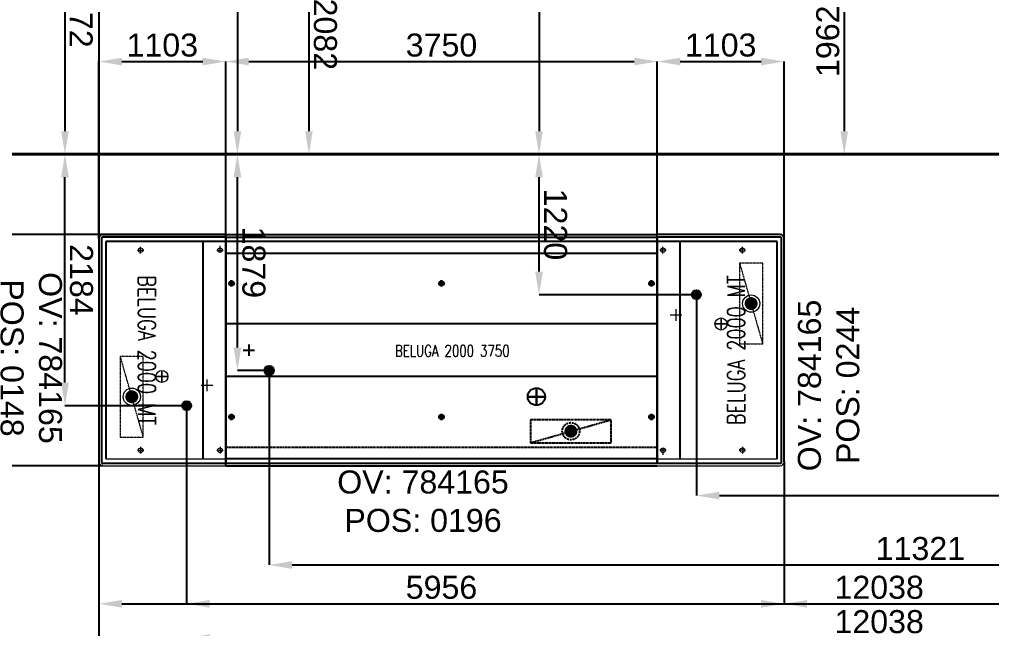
# Model space of a CAD drawing. Header units: millimetres. Extents: x 1478096 to 1808313, y 619971 to 762366.
# Drawn here: x 1543454 to 1551903, y 670705 to 675996 of the extents above; entities that cross this region are included whole.
import ezdxf
from ezdxf.enums import TextEntityAlignment as Align

# ---------------------------------------------------------------- set-up
doc = ezdxf.new("R2010")
doc.units = ezdxf.units.MM
doc.header["$LTSCALE"] = 10
doc.linetypes.add('CENTERX2', pattern=[4, 2.5, -0.5, 0.5, -0.5])
doc.linetypes.add('DASHED', pattern=[0.75, 0.5, -0.25])
doc.layers.add('CAMBIOS', color=7, linetype='Continuous', lineweight=5, true_color=0xdc0909)
for name, color, linetype in [('COSTAN-CAM-EJES', 251, 'CENTERX2'), ('COSTAN-EXH-COTAS', 7, 'Continuous'), ('COSTAN-EXH-Desagues', 1, 'Continuous'), ('COSTAN-EXH-NOMENCLATURAS', 7, 'Continuous'), ('COSTAN-EXHIBIDORAS', 7, 'Continuous'), ('DE-AUXILIAR', 8, 'Continuous'), ('DE-BANCHI', 3, 'Continuous'), ('DE-GOP', 1, 'Continuous'), ('DE-I-ELECT', 6, 'DASHED'), ('DE-I-FRIO-ALIM', 4, 'Continuous'), ('DE-SCARICHI', 3, 'Continuous'), ('DE-TESTI20', 3, 'Continuous'), ('DE-TRAMA', 8, 'Continuous'), ('LAY-OUT-HELADERAS', 251, 'Continuous')]:
    doc.layers.add(name, color=color, linetype=linetype)
doc.layers.add('WHALEMT', color=1, linetype='Continuous', lineweight=9)
doc.styles.add('costan', font='ARIAL.TTF')
doc.styles.add('ROMANS20', font='romans.shx', dxfattribs={"width": 0.9, "height": 2})
doc.styles.add('TESTI15', font='romans.shx', dxfattribs={"width": 0.9, "height": 1.5})
doc.dimstyles.new('COSTAN-DESAGUES', dxfattribs={"dimtxt": 200, "dimasz": 200, "dimexe": 0, "dimexo": 0, "dimgap": 40, "dimtad": 1, "dimdec": 0, "dimzin": 0, "dimdsep": 46, "dimtxsty": 'costan', "dimblk1": 'ARCHTICK', "dimblk2": 'ARCHTICK', "dimcen": 0, "dimclrd": 256, "dimclre": 256, "dimclrt": 256, "dimadec": 0, "dimazin": 0, "dimtfac": 1, "dimtdec": 0, "dimtofl": 0, "dimtmove": 0, "dimatfit": 3, "dimfxl": 0, "dimtolj": 1, "dimtzin": 0, "dimarcsym": 0})
doc.dimstyles.new('COSTAN-MM-100', dxfattribs={"dimtxt": 200, "dimasz": 200, "dimexe": 0, "dimexo": 0, "dimgap": 40, "dimtad": 1, "dimdec": 0, "dimzin": 0, "dimdsep": 46, "dimtxsty": 'costan', "dimblk1": 'ARCHTICK', "dimblk2": 'ARCHTICK', "dimcen": 0, "dimclrd": 256, "dimclre": 256, "dimclrt": 256, "dimadec": 0, "dimazin": 0, "dimtfac": 1, "dimtdec": 0, "dimtofl": 0, "dimtmove": 0, "dimatfit": 3, "dimfxl": 0, "dimtolj": 1, "dimtzin": 0, "dimarcsym": 0})

# ---------------------------------------------------------------- blocks, each defined once
blk = doc.blocks.new('POSICION DE DESAGUE')
for p, q in [((-40, 0), (40, 0)), ((0, 40), (0, -40))]:
    blk.add_line(p, q)
blk = doc.blocks.new('WHALE 2000 MT')
at = {"layer": 'DE-GOP'}
for p, q in [((22.00000104494393, 0), (22.00000104494393, -1068.000002412134)), ((22.00009247755474, 5.684341886080801e-11), (1986.000092477553, 0)), ((1986.000094329938, -1068.000002412134), (1986.000094329938, 0)), ((35.0000016624108, -1081.000001516202), (1973.000093712471, -1081.000001516202))]:
    blk.add_line(p, q, dxfattribs=at)
for centre, major_axis, ratio in [((35.00000166240557, -1068.000002412135), (9.192388039082289, 9.192388039082289), 0.9999999949374188), ((1973.000093712466, -1068.000002412135), (-9.192388039082289, 9.192388039082289), 0.9999999949374189)]:
    blk.add_ellipse(centre, major_axis=major_axis, ratio=ratio, start_param=2.356194487661054, end_param=3.926990819518532, dxfattribs=at)
at = {"layer": 'WHALEMT', "color": 3}
for p, q in [((0, 0), (0, -1068.000002412134)), ((61.00000289734453, 0), (61.00000289734453, -1042.000004203999)), ((1947.000092477538, -1042.000004203999), (1947.000092477538, 0)), ((2008.000095374882, -1068.000002412134), (2008.000095374882, 0)), ((1259.223443455994, -163.2232784852476), (1359.223448205739, -163.2232784852476)), ((1309.223445830867, -213.2232750393541), (1309.223445830867, -113.2232819311412)), ((61.00000289734453, -199.9999855272563), (1947.000092477538, -199.9999855272563)), ((61.00000289734453, -1042.000004203999), (1947.000092477538, -1042.000004203999)), ((35.0000016624108, -1103.000000000009), (1973.000093712471, -1103.000000000009))]:
    blk.add_line(p, q, dxfattribs=at)
at = {"layer": 'WHALEMT', "color": 8, "linetype": 'Continuous', "ltscale": 3}
for p, q in [((152.6249085276561, -50.00000000001137), (96.37490852983888, -50.00000000001137)), ((134.9999999999909, -78.12500000795808), (134.9999999999909, -21.87499999195097)), ((1844.875095375983, -50.00000000001137), (1901.1250953738, -50.00000000001137)), ((1873.000095374891, -78.12500000801492), (1873.000095374891, -21.87499999200782)), ((163.6250010052152, -740.0000000000091), (107.3750010073979, -740.0000000000091)), ((135.5000010063065, -768.1250000080126), (135.5000010063065, -711.8749999920055)), ((1844.875095375983, -740.0000000000091), (1901.1250953738, -740.0000000000091)), ((1873.000095374891, -768.1250000080126), (1873.000095374891, -711.8749999920055))]:
    blk.add_line(p, q, dxfattribs=at)
at = {"layer": 'WHALEMT', "color": 4, "ltscale": 3}
for p, q in [((1231.756347895441, -502.1053303913163), (1231.756347895441, -607.1053303888334)), ((1284.2563478942, -554.6053303900749), (1179.256347896683, -554.6053303900749))]:
    blk.add_line(p, q, dxfattribs=at)
at = {"layer": 'WHALEMT', "color": 6, "linetype": 'DASHED', "ltscale": 0.5}
for p, q in [((1758.529230374791, -716.5048364876725), (1058.529230374802, -716.5048364876725)), ((1058.529230374802, -716.5048364876725), (1058.529230374802, -916.5048364876611)), ((1758.529230374791, -716.5048364876725), (1058.529230374745, -916.5048364876611)), ((1758.529230374791, -916.5048364876611), (1758.529230374791, -716.5048364876725)), ((1058.529230374802, -916.5048364876611), (1758.529230374791, -916.5048364876611))]:
    blk.add_line(p, q, dxfattribs=at)
at = {"layer": 'WHALEMT', "color": 4, "ltscale": 3, "const_width": 13.99999999966894}
for points in [[(1231.756347895435, -502.1053303913161), (1231.730097896269, -607.1053238263214)], [(1284.256347894198, -554.6053303900792), (1179.256347896686, -554.6053303900792)]]:
    blk.add_lwpolyline(points, dxfattribs=at)
at = {"layer": 'WHALEMT', "color": 4, "ltscale": 3, "const_width": 0.05249999999875854}
blk.add_lwpolyline([(1231.756347895435, -554.5790803900547, 1), (1231.756347895435, -554.6315803900964, 1)], format="xyb", close=True, dxfattribs=at)
at = {"layer": 'WHALEMT', "ltscale": 3, "const_width": 0.07499999999822649}
blk.add_lwpolyline([(1231.756347895435, -629.5678303882835, 1), (1231.756347895435, -629.6428303883242, 1)], format="xyb", close=True, dxfattribs=at)
at = {"layer": 'WHALEMT', "color": 6, "ltscale": 3}
for points, const_width in [([(1436.654230392431, -816.5048364786583, 1), (1380.404230392969, -816.5048364786583, 1)], 56.24999999946922), ([(1541.909311491103, -846.5176203031899, 1), (1541.834311491106, -846.5176203031899, 1)], 0.0749999999992923)]:
    blk.add_lwpolyline(points, format="xyb", close=True, dxfattribs=dict(at, const_width=const_width))
at = {"layer": 'WHALEMT', "color": 7, "ltscale": 3}
for centre in [(134.9999999999909, -49.99999999995453), (1873.000095374891, -50.00000000001137), (135.5000010063065, -740.0000000000091), (1873.000095374891, -740.0000000000091)]:
    blk.add_circle(centre, 20, dxfattribs=at)
at = {"layer": 'WHALEMT', "color": 4, "ltscale": 3}
blk.add_circle((1231.756347895441, -554.6053303900749), 52.49999999875854, dxfattribs=at)
at = {"layer": 'WHALEMT', "color": 6, "ltscale": 3}
blk.add_circle((1408.529230392702, -816.5048364786571), 74.89412785355981, dxfattribs=at)
at = {"layer": 'WHALEMT', "color": 3}
for centre, major_axis, start_param, end_param in [((35.00000166240557, -1068.000002412135), (-24.74873724276969, 24.74873724276969), 0.7853981684540963, 2.356194485135696), ((1973.000093712466, -1068.000002412135), (24.74873724276969, 24.74873724276969), 3.92699082204389, 5.49778713872549)]:
    blk.add_ellipse(centre, major_axis=major_axis, ratio=0.9999999898867032, start_param=start_param, end_param=end_param, dxfattribs=at)
at = {"rotation": 180}
blk.add_blockref('POSICION DE DESAGUE', (1486.000094562783, -340.0000002095567), dxfattribs=at)
at = {"layer": 'WHALEMT', "color": 3, "style": 'TESTI15', "width": 0.7500000582076649}
blk.add_text('BELUGA 2000 MT', height=149.9999896623194, dxfattribs=at).set_placement((1004.000047687441, -685.49995381386), align=Align.MIDDLE)
blk = doc.blocks.new('A$CC')
at = {"layer": 'DE-I-FRIO-ALIM', "ltscale": 3}
for p, q in [((1041.88186728023, 820.8183087784055), (1041.88186728023, 670.8183087784055)), ((966.8818672802299, 745.8183087784055), (1116.88186728023, 745.8183087784055))]:
    blk.add_line(p, q, dxfattribs=at)
at = {"layer": 'DE-I-FRIO-ALIM', "ltscale": 3, "const_width": 20}
for points in [[(1041.88186728023, 820.8183087784055), (1041.88186728023, 670.8183087784055)], [(966.8818672802299, 745.8183087784055), (1116.881857905246, 745.7808087795711)]]:
    blk.add_lwpolyline(points, dxfattribs=at)
at = {"layer": 'DE-I-FRIO-ALIM', "ltscale": 3, "const_width": 0.075}
for points in [[(1041.844367280224, 745.8183087784055, 1), (1041.919367280236, 745.8183087784055, 1)], [(1116.844367280224, 745.8183087784055, 1), (1116.919367280236, 745.8183087784055, 1)]]:
    blk.add_lwpolyline(points, format="xyb", close=True, dxfattribs=at)
at = {"layer": 'DE-I-FRIO-ALIM', "ltscale": 3}
blk.add_circle((1041.88186728023, 745.8183087784055), 75, dxfattribs=at)
blk = doc.blocks.new('A$CE')
at = {"layer": 'DE-I-ELECT', "ltscale": 3, "const_width": 56.25}
blk.add_lwpolyline([(1872.503796073084, 950.2321697522202, 1), (1928.753796073084, 950.2321697522202, 1)], format="xyb", close=True, dxfattribs=at)
at = {"layer": 'DE-I-ELECT', "ltscale": 3}
blk.add_circle((1900.628796073084, 950.2321697522202), 74.89412785426651, dxfattribs=at)
at = {"layer": 'DE-TRAMA', "ltscale": 3, "const_width": 0.075}
blk.add_lwpolyline([(1767.248714973422, 980.244953576992, 1), (1767.323714973434, 980.244953576992, 1)], format="xyb", close=True, dxfattribs=at)
blk = doc.blocks.new('bl')
at = {"color": 1}
for p, q in [((-44201.71831130172, -14500.76860208111, -2405.257013591419), (-44201.71831130172, -14580.76860208111, -2405.257013591419)), ((-44161.71831130172, -14540.76860208111, -2405.257013591419), (-44241.71831130172, -14540.76860208111, -2405.257013591419))]:
    blk.add_line(p, q, dxfattribs=at)
at = {"layer": 'DE-AUXILIAR', "linetype": 'DASHED', "ltscale": 0.5}
for p, q in [((-44578.4950065983, -13521.99190678448, -2405.257013591419), (-40828.49500659836, -13521.99190678451, -2405.257013591419)), ((-44578.49500659836, -15205.99190678448, -2405.257013591419), (-40828.49500659842, -15205.99190678451, -2405.257013591419))]:
    blk.add_line(p, q, dxfattribs=at)
at = {"layer": 'DE-BANCHI'}
for p, q in [((-44578.49500659842, -13359.99190678448, -2405.257013591419), (-40828.49500659842, -13359.99190678448, -2405.257013591419)), ((-40828.49500659842, -13420.99190678451, -2405.257013591419), (-44578.49500659842, -13420.99190678451, -2405.257013591419)), ((-40828.49500659842, -14135.99190678448, -2405.257013591419), (-44578.49500659842, -14135.99190678448, -2405.257013591419)), ((-40828.49500659842, -14591.99190678445, -2405.257013591419), (-44578.49500659842, -14591.99190678445, -2405.257013591419)), ((-40828.49500659842, -15306.99190678451, -2405.257013591419), (-44578.49500659842, -15306.99190678451, -2405.257013591419)), ((-44578.49500659842, -15367.99190678451, -2405.257013591419), (-40828.49500659842, -15367.99190678451, -2405.257013591419))]:
    blk.add_line(p, q, dxfattribs=at)
at = {"layer": 'DE-GOP'}
for p, q in [((-44578.49500659836, -13381.99190678451, -2405.257013591419), (-40828.49500659842, -13381.99190678451, -2405.257013591419)), ((-44578.49500659836, -13381.99190678451, -2405.257013591419), (-44578.49500659842, -15345.99190678451, -2405.257013591419)), ((-40828.49500659842, -13381.99190678451, -2405.257013591419), (-40828.49500659842, -15345.99190678451, -2405.257013591419)), ((-44578.49500659842, -15345.99190678451, -2405.257013591419), (-40828.49500659842, -15345.99190678451, -2405.257013591419))]:
    blk.add_line(p, q, dxfattribs=at)
at = {"layer": 'DE-GOP', "color": 8, "linetype": 'Continuous', "ltscale": 3}
for p, q in [((-44528.49500659842, -13812.11690678341, -2405.257013591419), (-44528.49500659842, -13755.86690678559, -2405.257013591419)), ((-42703.49500659842, -13812.11690678341, -2405.257013591419), (-42703.49500659842, -13755.86690678559, -2405.257013591419)), ((-40878.49500659842, -13812.11690678341, -2405.257013591419), (-40878.49500659842, -13755.86690678559, -2405.257013591419)), ((-44556.62000660639, -13783.99190678451, -2405.257013591419), (-44500.37000659038, -13783.99190678451, -2405.257013591419)), ((-42731.62000660639, -13783.99190678451, -2405.257013591419), (-42675.37000659038, -13783.99190678451, -2405.257013591419)), ((-40906.62000660639, -13783.99190678451, -2405.257013591419), (-40850.37000659038, -13783.99190678451, -2405.257013591419)), ((-44556.62000660639, -14943.99190678451, -2405.257013591419), (-44500.37000659038, -14943.99190678451, -2405.257013591419)), ((-44528.49500659842, -14972.11690678341, -2405.257013591419), (-44528.49500659842, -14915.86690678559, -2405.257013591419)), ((-42731.62000660639, -14943.99190678451, -2405.257013591419), (-42675.37000659038, -14943.99190678451, -2405.257013591419)), ((-42703.49500659842, -14972.11690678341, -2405.257013591419), (-42703.49500659842, -14915.86690678559, -2405.257013591419)), ((-40906.62000660639, -14943.99190678451, -2405.257013591419), (-40850.37000659038, -14943.99190678451, -2405.257013591419)), ((-40878.49500659842, -14972.11690678341, -2405.257013591419), (-40878.49500659842, -14915.86690678559, -2405.257013591419))]:
    blk.add_line(p, q, dxfattribs=at)
at = {"layer": 'DE-GOP', "color": 7, "ltscale": 3}
for centre in [(-44528.49500659842, -13783.99190678451, -2405.257013591419), (-42703.49500659842, -13783.99190678451, -2405.257013591419), (-40878.49500659842, -13783.99190678451, -2405.257013591419), (-44528.49500659842, -14943.99190678451, -2405.257013591419), (-42703.49500659842, -14943.99190678451, -2405.257013591419), (-40878.49500659842, -14943.99190678451, -2405.257013591419)]:
    blk.add_circle(centre, 20, dxfattribs=at)
at = {"layer": 'DE-I-ELECT', "linetype": 'DASHED', "ltscale": 0.5}
blk.add_line((-41928.49500659836, -15167.99190678451, -2405.257013591419), (-41228.49500659836, -14967.99190678451, -2405.257013591419), dxfattribs=at)
at = {"layer": 'DE-I-ELECT', "linetype": 'DASHED', "ltscale": 0.5, "elevation": -2405.257013591419}
blk.add_lwpolyline([(-41928.49500659836, -15167.99190678451), (-41228.49500659836, -15167.99190678451), (-41228.49500659836, -14967.99190678451), (-41928.49500659836, -14967.99190678451)], close=True, dxfattribs=at)
at = {"layer": 'DE-SCARICHI'}
for p, q in [((-44378.49500659836, -14313.99190678448, -2405.257013591419), (-44378.49500659836, -14413.99190678448, -2405.257013591419)), ((-44428.49500659836, -14363.99190678445, -2405.257013591419), (-44328.49500659842, -14363.99190678445, -2405.257013591419))]:
    blk.add_line(p, q, dxfattribs=at)
at = {"layer": 'LAY-OUT-HELADERAS'}
blk.add_line((-40828.49499629519, -14135.99206088646, -2405.257013591419), (-44578.49501070158, -14135.99206088646, -2405.257013591419), dxfattribs=at)
blk.add_line((-40828.49499629519, -14135.99206088646, -2405.257013591419), (-44578.49501070158, -14135.99206088646, -2405.257013591419), dxfattribs=at)
at = {"layer": 'DE-I-ELECT', "ltscale": 3}
blk.add_blockref('A$CE', (-43479.1238026715, -16018.22407653672, -2405.257013591419), dxfattribs=at)
at = {"layer": 'DE-I-FRIO-ALIM', "ltscale": 3}
blk.add_blockref('A$CC', (-42920.40934514278, -15513.79145744449, -2405.257013591419), dxfattribs=at)
at = {"layer": 'DE-TESTI20', "ltscale": 3, "style": 'ROMANS20', "width": 0.75}
blk.add_text('BELUGA 2000 3750', height=100, dxfattribs=at).set_placement((-42609.67102916579, -14370.01003688871, -2405.257013591419), align=Align.MIDDLE)
blk = doc.blocks.new('*D594')
at = {"layer": 'COSTAN-EXH-COTAS', "lineweight": -2, "transparency": 16777216}
for p, q in [((1544144.276665095, 674091.9920367548), (1544144.276665095, 675630)), ((1544344.276665095, 675630), (1545047.276660686, 675630)), ((1545247.276660686, 674126.9918795837), (1545247.276660686, 675630))]:
    blk.add_line(p, q, dxfattribs=at)
at = {"layer": 'COSTAN-EXH-COTAS', "transparency": 16777216}
for points in [[(1544344.276665095, 675663.3333333334), (1544344.276665095, 675596.6666666666), (1544144.276665095, 675630)], [(1545047.276660686, 675663.3333333334), (1545047.276660686, 675596.6666666666), (1545247.276660686, 675630)]]:
    blk.add_solid(points, dxfattribs=at)
at = {"layer": 'Defpoints', "color": 0, "transparency": 16777216}
for p in [(1545247.276660686, 675630), (1544144.276665095, 674091.9920367548), (1545247.276660686, 674126.9918795837)]:
    blk.add_point(p, dxfattribs=at)
at = {"layer": 'COSTAN-EXH-COTAS', "transparency": 16777216, "insert": (1544695.77666289, 675772.1828103684), "char_height": 200, "attachment_point": 5, "style": 'costan'}
blk.add_mtext('\\A1;1103', dxfattribs=at)
blk = doc.blocks.new('_ARCHTICK')
at = {"color": 0, "linetype": 'ByBlock', "const_width": 0.15}
blk.add_lwpolyline([(-0.5, -0.5), (0.5, 0.5)], dxfattribs=at)
blk = doc.blocks.new('*D595')
at = {"layer": 'COSTAN-EXH-COTAS', "lineweight": -2, "transparency": 16777216}
for p, q in [((1545447.276660686, 675630), (1548797.276684697, 675630)), ((1548997.276684697, 674104.9924777733), (1548997.276684697, 675630))]:
    blk.add_line(p, q, dxfattribs=at)
at = {"layer": 'COSTAN-EXH-COTAS', "transparency": 16777216}
for points in [[(1545447.276660686, 675663.3333333334), (1545447.276660686, 675596.6666666666), (1545247.276660686, 675630)], [(1548797.276684697, 675663.3333333334), (1548797.276684697, 675596.6666666666), (1548997.276684697, 675630)]]:
    blk.add_solid(points, dxfattribs=at)
at = {"layer": 'Defpoints', "color": 0, "transparency": 16777216}
for p in [(1545247.276660686, 675630), (1548997.276684697, 675630), (1548997.276684697, 674104.9924777733)]:
    blk.add_point(p, dxfattribs=at)
at = {"layer": 'COSTAN-EXH-COTAS', "transparency": 16777216, "insert": (1547122.276672691, 675772.1828103684), "char_height": 200, "attachment_point": 5, "style": 'costan'}
blk.add_mtext('\\A1;3750', dxfattribs=at)
blk = doc.blocks.new('*D596')
at = {"layer": 'COSTAN-EXH-COTAS', "lineweight": -2, "transparency": 16777216}
for p, q in [((1549197.276684697, 675630), (1549900.276676623, 675630)), ((1550100.276676623, 674091.9919847308), (1550100.276676623, 675630))]:
    blk.add_line(p, q, dxfattribs=at)
at = {"layer": 'COSTAN-EXH-COTAS', "transparency": 16777216}
for points in [[(1549197.276684697, 675663.3333333334), (1549197.276684697, 675596.6666666666), (1548997.276684697, 675630)], [(1549900.276676623, 675663.3333333334), (1549900.276676623, 675596.6666666666), (1550100.276676623, 675630)]]:
    blk.add_solid(points, dxfattribs=at)
at = {"layer": 'Defpoints', "color": 0, "transparency": 16777216}
for p in [(1548997.276684697, 675630), (1550100.276676623, 675630), (1550100.276676623, 674091.9919847308)]:
    blk.add_point(p, dxfattribs=at)
at = {"layer": 'COSTAN-EXH-COTAS', "transparency": 16777216, "insert": (1549548.77668066, 675772.1828103684), "char_height": 200, "attachment_point": 5, "style": 'costan'}
blk.add_mtext('\\A1;1103', dxfattribs=at)
blk = doc.blocks.new('*D597')
at = {"layer": 'COSTAN-EXH-COTAS', "lineweight": -2, "transparency": 16777216}
for p, q in [((1544144.276665095, 672153.9919447048), (1544144.276665095, 670920)), ((1550100.276676489, 672153.9918926808), (1550100.276676489, 670920)), ((1544344.276665095, 670920), (1549900.276676489, 670920))]:
    blk.add_line(p, q, dxfattribs=at)
at = {"layer": 'COSTAN-EXH-COTAS', "transparency": 16777216}
for points in [[(1544344.276665095, 670953.3333333334), (1544344.276665095, 670886.6666666666), (1544144.276665095, 670920)], [(1549900.276676489, 670953.3333333334), (1549900.276676489, 670886.6666666666), (1550100.276676489, 670920)]]:
    blk.add_solid(points, dxfattribs=at)
at = {"layer": 'Defpoints', "color": 0, "transparency": 16777216}
for p in [(1544144.276665095, 672153.9919447048), (1550100.276676489, 672153.9918926808), (1550100.276676489, 670920)]:
    blk.add_point(p, dxfattribs=at)
at = {"layer": 'COSTAN-EXH-COTAS', "transparency": 16777216, "insert": (1547122.276670792, 671062.1145975443), "char_height": 200, "attachment_point": 5, "style": 'costan'}
blk.add_mtext('\\A1;5956', dxfattribs=at)
blk = doc.blocks.new('*D598')
at = {"layer": 'COSTAN-EXH-COTAS', "lineweight": -2, "transparency": 16777216}
for p, q in [((1544179.276654171, 674126.9918776047), (1543210, 674126.9918776047)), ((1543210, 673926.9918776047), (1543210, 672318.9919450214)), ((1544179.276664778, 672118.9919450214), (1543210, 672118.9919450214))]:
    blk.add_line(p, q, dxfattribs=at)
at = {"layer": 'COSTAN-EXH-COTAS', "transparency": 16777216}
for points in [[(1543176.666666667, 673926.9918776047), (1543243.333333333, 673926.9918776047), (1543210, 674126.9918776047)], [(1543176.666666667, 672318.9919450214), (1543243.333333333, 672318.9919450214), (1543210, 672118.9919450214)]]:
    blk.add_solid(points, dxfattribs=at)
at = {"layer": 'Defpoints', "color": 0, "transparency": 16777216}
for p in [(1544179.276654171, 674126.9918776047), (1543210, 672118.9919450214), (1544179.276664778, 672118.9919450214)]:
    blk.add_point(p, dxfattribs=at)
at = {"layer": 'COSTAN-EXH-COTAS', "transparency": 16777216, "insert": (1543067.885402455, 673122.9919113134), "char_height": 200, "attachment_point": 5, "rotation": 90, "style": 'costan'}
blk.add_mtext('\\A1;2008', dxfattribs=at)
blk = doc.blocks.new('*D582')
at = {"layer": 'COSTAN-EXH-Desagues', "lineweight": -2, "transparency": 16777216}
for p, q in [((1544907.276669076, 668243.7212561539), (1544907.276669076, 670621.5784909835)), ((1545107.276669076, 670621.5784909835), (1556745.04893754, 670621.5784909835))]:
    blk.add_line(p, q, dxfattribs=at)
at = {"layer": 'COSTAN-EXH-Desagues', "transparency": 16777216}
for points in [[(1545107.276669076, 670654.9118243168), (1545107.276669076, 670588.2451576501), (1544907.276669076, 670621.5784909835)], [(1556745.04893754, 670654.9118243168), (1556745.04893754, 670588.2451576501), (1556945.04893754, 670621.5784909835)]]:
    blk.add_solid(points, dxfattribs=at)
at = {"layer": 'Defpoints', "color": 0, "transparency": 16777216}
for p in [(1556945.04893754, 670621.5784909835), (1556945.04893754, 670621.5784909835), (1544907.276669076, 668243.7212561539)]:
    blk.add_point(p, dxfattribs=at)
at = {"layer": 'COSTAN-EXH-Desagues', "transparency": 16777216, "insert": (1550926.162803308, 670763.7613013518), "char_height": 200, "attachment_point": 5, "style": 'costan'}
blk.add_mtext('\\A1;12038', dxfattribs=at)
blk = doc.blocks.new('COSTAN-REFERENCIA DE DESAGÜES')
at = {"layer": 'COSTAN-EXH-Desagues'}
blk.add_hatch(color=256, dxfattribs=at).paths.add_polyline_path([(40, 0, 1), (-40, 0, 1)])
blk.add_circle((0, 0), 40, dxfattribs=at)
blk = doc.blocks.new('*D587')
at = {"layer": 'COSTAN-EXH-Desagues', "lineweight": -2, "transparency": 16777216}
for p, q in [((1544907.27666698, 672640.9919438545), (1544907.27666698, 670920)), ((1545107.27666698, 670920), (1556745.276676489, 670920))]:
    blk.add_line(p, q, dxfattribs=at)
at = {"layer": 'COSTAN-EXH-Desagues', "transparency": 16777216}
for points in [[(1545107.27666698, 670953.3333333334), (1545107.27666698, 670886.6666666666), (1544907.27666698, 670920)], [(1556745.276676489, 670953.3333333334), (1556745.276676489, 670886.6666666666), (1556945.276676489, 670920)]]:
    blk.add_solid(points, dxfattribs=at)
at = {"layer": 'Defpoints', "color": 0, "transparency": 16777216}
for p in [(1544907.27666698, 672640.9919438545), (1556945.276676489, 670920), (1556945.276676489, 670920)]:
    blk.add_point(p, dxfattribs=at)
at = {"layer": 'COSTAN-EXH-Desagues', "transparency": 16777216, "insert": (1550926.276671735, 671062.1828103684), "char_height": 200, "attachment_point": 5, "style": 'costan'}
blk.add_mtext('\\A1;12038', dxfattribs=at)
blk = doc.blocks.new('*D588')
at = {"layer": 'COSTAN-EXH-Desagues', "lineweight": -2, "transparency": 16777216}
for p, q in [((1543850.007288807, 672840.9880603616), (1543850.00073463, 674625.3426253753)), ((1544907.276666981, 672640.9919438547), (1543850.008023435, 672640.9880603629))]:
    blk.add_line(p, q, dxfattribs=at)
at = {"layer": 'COSTAN-EXH-Desagues', "transparency": 16777216}
for points in [[(1543883.334067963, 674625.3427478132), (1543816.667401297, 674625.3425029374), (1543850.000000003, 674825.342625374)], [(1543883.34062214, 672840.9881827995), (1543816.673955474, 672840.9879379238), (1543850.008023435, 672640.9880603629)]]:
    blk.add_solid(points, dxfattribs=at)
at = {"layer": 'Defpoints', "color": 0, "transparency": 16777216}
for p in [(1543850, 674825.342625374), (1543850.000000003, 674825.342625374), (1544907.276666981, 672640.9919438547)]:
    blk.add_point(p, dxfattribs=at)
at = {"layer": 'COSTAN-EXH-Desagues', "transparency": 16777216, "insert": (1543992.118609262, 673733.1658648747), "char_height": 200, "attachment_point": 5, "rotation": 270.0002104552038, "style": 'costan'}
blk.add_mtext('\\A1;2184', dxfattribs=at)
blk = doc.blocks.new('*D589')
at = {"layer": 'COSTAN-EXH-Desagues', "lineweight": -2, "transparency": 16777216}
for p, q in [((1545624.053365587, 672946.2157824767), (1545624.053365587, 671257.034217798)), ((1545824.053365587, 671257.034217798), (1556745.04893754, 671257.034217798))]:
    blk.add_line(p, q, dxfattribs=at)
at = {"layer": 'COSTAN-EXH-Desagues', "transparency": 16777216}
for points in [[(1545824.053365587, 671290.3675511314), (1545824.053365587, 671223.7008844647), (1545624.053365587, 671257.034217798)], [(1556745.04893754, 671290.3675511314), (1556745.04893754, 671223.7008844647), (1556945.04893754, 671257.034217798)]]:
    blk.add_solid(points, dxfattribs=at)
at = {"layer": 'Defpoints', "color": 0, "transparency": 16777216}
for p in [(1545624.053365587, 672946.2157824767), (1556945.04893754, 671257.034217798), (1556945.04893754, 671257.034217798)]:
    blk.add_point(p, dxfattribs=at)
at = {"layer": 'COSTAN-EXH-Desagues', "transparency": 16777216, "insert": (1551284.551151563, 671399.2170281664), "char_height": 200, "attachment_point": 5, "style": 'costan'}
blk.add_mtext('\\A1;11321', dxfattribs=at)
blk = doc.blocks.new('*D590')
at = {"layer": 'COSTAN-EXH-Desagues', "lineweight": -2, "transparency": 16777216}
for p, q in [((1545348.50190915, 673146.2147703401), (1545348.496476112, 674625.3426253753)), ((1545624.053365587, 672946.2157824768), (1545348.502643777, 672946.2147703415))]:
    blk.add_line(p, q, dxfattribs=at)
at = {"layer": 'COSTAN-EXH-Desagues', "transparency": 16777216}
for points in [[(1545381.829809445, 674625.3427478131), (1545315.163142779, 674625.3425029374), (1545348.495741485, 674825.342625374)], [(1545381.835242483, 673146.214892778), (1545315.168575817, 673146.2146479023), (1545348.502643777, 672946.2147703415)]]:
    blk.add_solid(points, dxfattribs=at)
at = {"layer": 'Defpoints', "color": 0, "transparency": 16777216}
for p in [(1545348.4957415, 674825.342625374), (1545348.495741485, 674825.342625374), (1545624.053365587, 672946.2157824768)]:
    blk.add_point(p, dxfattribs=at)
at = {"layer": 'COSTAN-EXH-Desagues', "transparency": 16777216, "insert": (1545490.613790174, 673885.7792198642), "char_height": 200, "attachment_point": 5, "rotation": 270.0002104552038, "style": 'costan'}
blk.add_mtext('\\A1;1879', dxfattribs=at)
blk = doc.blocks.new('*D591')
at = {"layer": 'COSTAN-EXH-Desagues', "lineweight": -2, "transparency": 16777216}
for p, q in [((1549337.276674603, 673604.9919855811), (1549337.276674603, 671860)), ((1549537.276674603, 671860), (1556745.04893754, 671860))]:
    blk.add_line(p, q, dxfattribs=at)
at = {"layer": 'COSTAN-EXH-Desagues', "transparency": 16777216}
for points in [[(1549537.276674603, 671893.3333333334), (1549537.276674603, 671826.6666666666), (1549337.276674603, 671860)], [(1556745.04893754, 671893.3333333334), (1556745.04893754, 671826.6666666666), (1556945.04893754, 671860)]]:
    blk.add_solid(points, dxfattribs=at)
at = {"layer": 'Defpoints', "color": 0, "transparency": 16777216}
for p in [(1549337.276674603, 673604.9919855811), (1556945.04893754, 671860), (1556945.04893754, 671860)]:
    blk.add_point(p, dxfattribs=at)
at = {"layer": 'COSTAN-EXH-Desagues', "transparency": 16777216, "insert": (1553141.162806071, 672002.1145975443), "char_height": 200, "attachment_point": 5, "style": 'costan'}
blk.add_mtext('\\A1;7608', dxfattribs=at)
blk = doc.blocks.new('*D592')
at = {"layer": 'COSTAN-EXH-Desagues', "lineweight": -2, "transparency": 16777216}
for p, q in [((1547970.016188947, 673804.9869634486), (1547970.01317568, 674625.3395631327)), ((1549337.276674604, 673604.9919855812), (1547970.016923574, 673604.9869634499))]:
    blk.add_line(p, q, dxfattribs=at)
at = {"layer": 'COSTAN-EXH-Desagues', "transparency": 16777216}
for points in [[(1548003.346509013, 674625.3396855706), (1547936.679842347, 674625.3394406949), (1547970.012441052, 674825.3395631314)], [(1548003.34952228, 673804.9870858864), (1547936.682855614, 673804.9868410107), (1547970.016923574, 673604.9869634499)]]:
    blk.add_solid(points, dxfattribs=at)
at = {"layer": 'Defpoints', "color": 0, "transparency": 16777216}
for p in [(1547970.012441078, 674825.3395631314), (1547970.012441052, 674825.3395631314), (1549337.276674604, 673604.9919855812)]:
    blk.add_point(p, dxfattribs=at)
at = {"layer": 'COSTAN-EXH-Desagues', "transparency": 16777216, "insert": (1548112.129279856, 674215.1637852968), "char_height": 200, "attachment_point": 5, "rotation": 270.0002104552038, "style": 'costan'}
blk.add_mtext('\\A1;1220', dxfattribs=at)
blk = doc.blocks.new('*D601')
at = {"layer": 'COSTAN-EXH-Desagues', "lineweight": -2, "transparency": 16777216}
for p, q in [((1544264.189065555, 677297.3823859965), (1543849.99091987, 677297.3808645903)), ((1543849.991654497, 677097.3808645916), (1543849.999265376, 675025.3426253727))]:
    blk.add_line(p, q, dxfattribs=at)
at = {"layer": 'COSTAN-EXH-Desagues', "transparency": 16777216}
for points in [[(1543883.32498783, 677097.3809870295), (1543816.658321164, 677097.3807421537), (1543849.99091987, 677297.3808645903)], [(1543883.332598709, 675025.3427478106), (1543816.665932043, 675025.3425029349), (1543850.000000003, 674825.3426253741)]]:
    blk.add_solid(points, dxfattribs=at)
at = {"layer": 'Defpoints', "color": 0, "transparency": 16777216}
for p in [(1544264.189065555, 677297.3823859965, 222438.5168623675), (1543850.000000003, 674825.3426253741), (1543850.000000003, 674825.3426253741)]:
    blk.add_point(p, dxfattribs=at)
at = {"layer": 'COSTAN-EXH-Desagues', "transparency": 16777216, "insert": (1543990.404736879, 676061.3622607245), "char_height": 200, "attachment_point": 5, "rotation": 270.0002104552038, "style": 'costan'}
blk.add_mtext('\\A1;2472', dxfattribs=at)
blk = doc.blocks.new('*D603')
at = {"layer": 'COSTAN-EXH-Desagues', "lineweight": -2, "transparency": 16777216}
for p, q in [((1546904.189065555, 676907.3823859964), (1545969.9923524, 676907.3789545646)), ((1545969.993087027, 676707.378954566), (1545969.999265376, 675025.3426253726))]:
    blk.add_line(p, q, dxfattribs=at)
at = {"layer": 'COSTAN-EXH-Desagues', "transparency": 16777216}
for points in [[(1546003.32642036, 676707.3790770039), (1545936.659753694, 676707.3788321281), (1545969.9923524, 676907.3789545646)], [(1546003.332598709, 675025.3427478105), (1545936.665932043, 675025.3425029347), (1545970.000000003, 674825.342625374)]]:
    blk.add_solid(points, dxfattribs=at)
at = {"layer": 'Defpoints', "color": 0, "transparency": 16777216}
for p in [(1546904.189065555, 676907.3823859964, 222438.5168623675), (1545970, 674825.342625374), (1545970.000000003, 674825.342625374)]:
    blk.add_point(p, dxfattribs=at)
at = {"layer": 'COSTAN-EXH-Desagues', "transparency": 16777216, "insert": (1546112.110773745, 675866.3613119756), "char_height": 200, "attachment_point": 5, "rotation": 270.0002104552038, "style": 'costan'}
blk.add_mtext('\\A1;2082', dxfattribs=at)
blk = doc.blocks.new('*D605')
at = {"layer": 'COSTAN-EXH-Desagues', "lineweight": -2, "transparency": 16777216}
for p, q in [((1545674.189065554, 678602.3823859965), (1545348.481867922, 678602.3811896296)), ((1545348.482602549, 678402.3811896308), (1545348.495006872, 675025.3426253726))]:
    blk.add_line(p, q, dxfattribs=at)
at = {"layer": 'COSTAN-EXH-Desagues', "transparency": 16777216}
for points in [[(1545381.815935883, 678402.3813120687), (1545315.149269216, 678402.381067193), (1545348.481867922, 678602.3811896296)], [(1545381.828340205, 675025.3427478104), (1545315.161673539, 675025.3425029347), (1545348.4957415, 674825.342625374)]]:
    blk.add_solid(points, dxfattribs=at)
at = {"layer": 'Defpoints', "color": 0, "transparency": 16777216}
for p in [(1545674.189065554, 678602.3823859965, 222438.5168623675), (1545348.4957415, 674825.342625374), (1545348.4957415, 674825.342625374)]:
    blk.add_point(p, dxfattribs=at)
at = {"layer": 'COSTAN-EXH-Desagues', "transparency": 16777216, "insert": (1545490.671615078, 676713.8624297587), "char_height": 200, "attachment_point": 5, "rotation": 270.0002104552038, "style": 'costan'}
blk.add_mtext('\\A1;3777', dxfattribs=at)
blk = doc.blocks.new('*D606')
at = {"layer": 'COSTAN-EXH-Desagues', "lineweight": -2, "transparency": 16777216}
for p, q in [((1548304.189065555, 678212.3823859962), (1547970.000000012, 678212.3811584743)), ((1547970.000734639, 678012.3811584756), (1547970.01170645, 675025.3395631299))]:
    blk.add_line(p, q, dxfattribs=at)
at = {"layer": 'COSTAN-EXH-Desagues', "transparency": 16777216}
for points in [[(1548003.334067972, 678012.3812809135), (1547936.667401306, 678012.3810360378), (1547970.000000012, 678212.3811584743)], [(1548003.345039783, 675025.3396855678), (1547936.678373117, 675025.3394406921), (1547970.012441077, 674825.3395631313)]]:
    blk.add_solid(points, dxfattribs=at)
at = {"layer": 'Defpoints', "color": 0, "transparency": 16777216}
for p in [(1548304.189065555, 678212.3823859962, 222438.5168623675), (1547970.012441077, 674825.3395631313), (1547970.012441077, 674825.3395631313)]:
    blk.add_point(p, dxfattribs=at)
at = {"layer": 'COSTAN-EXH-Desagues', "transparency": 16777216, "insert": (1548112.189030912, 676518.8608830597), "char_height": 200, "attachment_point": 5, "rotation": 270.0002104552038, "style": 'costan'}
blk.add_mtext('\\A1;3387', dxfattribs=at)
blk = doc.blocks.new('*D608')
at = {"layer": 'COSTAN-EXH-COTAS', "lineweight": -2, "transparency": 16777216}
blk.add_line((1550622.527067227, 676587.3823859957), (1550622.527067227, 675025.3426253739), dxfattribs=at)
at = {"layer": 'COSTAN-EXH-COTAS', "transparency": 16777216}
for points in [[(1550589.193733894, 676587.3823859957), (1550655.860400561, 676587.3823859957), (1550622.527067227, 676787.3823859957)], [(1550589.193733894, 675025.3426253739), (1550655.860400561, 675025.3426253739), (1550622.527067227, 674825.3426253739)]]:
    blk.add_solid(points, dxfattribs=at)
at = {"layer": 'Defpoints', "color": 0, "transparency": 16777216}
for p in [(1550622.527067227, 676787.3823859957), (1550622.527067227, 674825.3426253739), (1550622.527067227, 674825.3426253739)]:
    blk.add_point(p, dxfattribs=at)
at = {"layer": 'COSTAN-EXH-COTAS', "transparency": 16777216, "insert": (1550480.412469683, 675806.362505685), "char_height": 200, "attachment_point": 5, "rotation": 90, "style": 'costan'}
blk.add_mtext('\\A1;1962', dxfattribs=at)
blk = doc.blocks.new('*D613')
at = {"layer": 'COSTAN-EXH-COTAS', "lineweight": -2, "transparency": 16777216}
blk.add_line((1550300.276676489, 670920), (1556745.276676489, 670920), dxfattribs=at)
at = {"layer": 'COSTAN-EXH-COTAS', "transparency": 16777216}
for points in [[(1550300.276676489, 670953.3333333334), (1550300.276676489, 670886.6666666666), (1550100.276676489, 670920)], [(1556745.276676489, 670953.3333333334), (1556745.276676489, 670886.6666666666), (1556945.276676489, 670920)]]:
    blk.add_solid(points, dxfattribs=at)
at = {"layer": 'Defpoints', "color": 0, "transparency": 16777216}
for p in [(1550100.276676489, 670920), (1556945.276676489, 670920), (1556945.276676489, 670920)]:
    blk.add_point(p, dxfattribs=at)
at = {"layer": 'COSTAN-EXH-COTAS', "transparency": 16777216, "insert": (1553522.776676489, 671062.1145975443), "char_height": 200, "attachment_point": 5, "style": 'costan'}
blk.add_mtext('\\A1;6845', dxfattribs=at)

msp = doc.modelspace()

# ---------------------------------------------------------------- linework, layer by layer
at = {"layer": 'COSTAN-CAM-EJES', "const_width": 25}
msp.add_lwpolyline([(1478108.727728612, 674825.3426253739), (1676824.920195577, 674825.3426253739)], dxfattribs=at)
at = {"layer": 'COSTAN-EXH-COTAS'}
for p, q in [((1544144.189065554, 676787.3823859957, 222438.5168623675), (1544144.276665095, 674126.9918776047)), ((1544144.276665095, 670920), (1544144.276665095, 669860))]:
    msp.add_line(p, q, dxfattribs=at)
at = {"layer": 'LAY-OUT-HELADERAS'}
for p, q in [((1544144.276656449, 674091.9918777869), (1544144.276656449, 672153.9917782915)), ((1544144.276656449, 674091.9918777869), (1544144.276656449, 672153.9917782915)), ((1544166.276655017, 674091.9918777869), (1544166.276655017, 672153.9917782915)), ((1544166.276655017, 674091.9918777869), (1544166.276655017, 672153.9917782915)), ((1544179.276654171, 674126.9918795837), (1548997.276684697, 674126.9918872964)), ((1544179.276654171, 674126.9918795837), (1548997.276684697, 674126.9918872964)), ((1545247.276660686, 674126.9918795837), (1544179.276654171, 674126.9918795837)), ((1545247.276660686, 674126.9918795837), (1544179.276654171, 674126.9918795837)), ((1545247.276660686, 674126.9918795837), (1544179.276654171, 674126.9918795837)), ((1545247.276660686, 674126.9918795837), (1544179.276654171, 674126.9918795837)), ((1545247.276660686, 674126.9918795837), (1544179.276654171, 674126.9918795837)), ((1545247.276660686, 674126.9918795837), (1544179.276654171, 674126.9918795837)), ((1545247.276660686, 674104.9918784542), (1544179.276654171, 674104.9918784542)), ((1545247.276660686, 674104.9918784542), (1544179.276654171, 674104.9918784542)), ((1545247.276660686, 674104.9918784542), (1544179.276654171, 674104.9918784542)), ((1545247.276660686, 674104.9918784542), (1544179.276654171, 674104.9918784542)), ((1545247.276660686, 674104.9918784542), (1544179.276654171, 674104.9918784542)), ((1545247.276660686, 674104.9918784542), (1544179.276654171, 674104.9918784542)), ((1545247.276660686, 674065.991876452), (1544205.276652479, 674065.991876452)), ((1545247.276660686, 674065.991876452), (1544205.276652479, 674065.991876452)), ((1545247.276660686, 674065.991876452), (1544205.276652479, 674065.991876452)), ((1544205.276652479, 674065.991876452), (1544205.276652479, 672179.9917796262)), ((1545247.276660686, 674065.991876452), (1544205.276652479, 674065.991876452)), ((1545247.276660686, 674065.991876452), (1544205.276652479, 674065.991876452)), ((1545247.276660686, 674065.991876452), (1544205.276652479, 674065.991876452)), ((1544205.276652479, 674065.991876452), (1544205.276652479, 672179.9917796262)), ((1545047.276674391, 674065.991876452), (1545047.276674391, 672179.9917796262)), ((1545047.276674391, 674065.991876452), (1545047.276674391, 672179.9917796262)), ((1545047.276674391, 674065.991876452), (1545047.276674391, 672179.9917796262)), ((1545047.276674391, 674065.991876452), (1545047.276674391, 672179.9917796262)), ((1545047.276674391, 674065.991876452), (1545047.276674391, 672179.9917796262)), ((1545047.276674391, 674065.991876452), (1545047.276674391, 672179.9917796262)), ((1545247.276660686, 674104.9917870215), (1545247.276660686, 672140.9917794764)), ((1545247.276660686, 674104.991790878), (1545247.276660686, 672140.9917833329)), ((1545247.276660686, 674104.991790878), (1545247.276660686, 672140.9917833329)), ((1545247.276660686, 674104.991790878), (1545247.276660686, 672140.9917833329)), ((1545247.276660686, 674104.991790878), (1545247.276660686, 672140.9917833329)), ((1545247.276660686, 674104.9917870215), (1545247.276660686, 672140.9917794764)), ((1545247.276660686, 674104.9917870215), (1545247.276660686, 672140.9917794764)), ((1545247.276660686, 674104.991790878), (1545247.276660686, 672140.9917833329)), ((1545247.276660686, 674104.991790878), (1545247.276660686, 672140.9917833329)), ((1545247.276660686, 674104.9917870215), (1545247.276660686, 672140.9917794764)), ((1545247.276660686, 674104.991790878), (1545247.276660686, 672140.9917833329)), ((1545247.276660686, 674104.991790878), (1545247.276660686, 672140.9917833329)), ((1545247.276660686, 674104.991790878), (1545247.276660686, 672140.9917833329)), ((1545247.276660686, 674104.991790878), (1545247.276660686, 672140.9917833329)), ((1545247.276660686, 674104.9917870215), (1545247.276660686, 672140.9917794764)), ((1545247.276660686, 674104.9917870215), (1545247.276660686, 672140.9917794764)), ((1545247.276660686, 674104.991790878), (1545247.276660686, 672140.9917833329)), ((1545247.276660686, 674104.991790878), (1545247.276660686, 672140.9917833329)), ((1545247.27667029, 672118.9918795823), (1545247.27667029, 674126.9918872964)), ((1545247.27667029, 672118.9918795823), (1545247.27667029, 674126.9918872964)), ((1545247.27667029, 674104.9918872119), (1548997.276684697, 674104.9918872119)), ((1545247.27667029, 672140.9918796668), (1545247.27667029, 674104.9918872119)), ((1545247.27667029, 674104.9918872119), (1548997.276684697, 674104.9918872119)), ((1545247.27667029, 672140.9918796668), (1545247.27667029, 674104.9918872119)), ((1545247.27667029, 674104.991790878), (1545247.27667029, 672140.9917833329)), ((1545247.27667029, 674104.991790878), (1545247.27667029, 672140.9917833329)), ((1545247.27667029, 674104.991790878), (1545247.27667029, 672140.9917833329)), ((1545247.27667029, 674104.991790878), (1545247.27667029, 672140.9917833329)), ((1545247.27667029, 674104.991790878), (1545247.27667029, 672140.9917833329)), ((1545247.27667029, 674104.991790878), (1545247.27667029, 672140.9917833329)), ((1548997.276684697, 674065.9918870621), (1545247.27667029, 674065.9918870621)), ((1548997.276684697, 674065.9918870621), (1545247.27667029, 674065.9918870621)), ((1550065.276676805, 674126.9919865276), (1548997.27667029, 674126.9919865276)), ((1550065.276676805, 674126.9919865276), (1548997.27667029, 674126.9919865276)), ((1550065.276676805, 674104.991985398), (1548997.27667029, 674104.991985398)), ((1550065.276676805, 674104.991985398), (1548997.27667029, 674104.991985398)), ((1548997.27667029, 672140.9919760007), (1548997.27667029, 674104.9919835458)), ((1548997.27667029, 672140.9919760007), (1548997.27667029, 674104.9919835458)), ((1550039.276678497, 674065.991983396), (1548997.27667029, 674065.991983396)), ((1550039.276678497, 674065.991983396), (1548997.27667029, 674065.991983396)), ((1548997.276684697, 674104.9918872119), (1548997.276684697, 672140.9918796668)), ((1548997.276684697, 674104.9918872119), (1548997.276684697, 672140.9918796668)), ((1549197.276656586, 672179.9918865704), (1549197.276656586, 674065.991983396)), ((1549197.276656586, 672179.9918865704), (1549197.276656586, 674065.991983396)), ((1550039.276678497, 672179.9918865704), (1550039.276678497, 674065.991983396)), ((1550039.276678497, 672179.9918865704), (1550039.276678497, 674065.991983396)), ((1550078.276675959, 672153.9918852354), (1550078.276675959, 674091.9919847308)), ((1550078.276675959, 672153.9918852354), (1550078.276675959, 674091.9919847308)), ((1550100.276674528, 672153.9918852354), (1550100.276674528, 674091.9919847308)), ((1550100.276674528, 672153.9918852354), (1550100.276674528, 674091.9919847308)), ((1550100.276674528, 672153.9918852354), (1550100.276674528, 674091.9919847308)), ((1550100.276674528, 672153.9918852354), (1550100.276674528, 674091.9919847308)), ((1545247.27667029, 673964.9918866741), (1548997.276684697, 673964.9918866741)), ((1545247.27667029, 673964.9918866741), (1548997.276684697, 673964.9918866741)), ((1548997.276684697, 673350.9918843153), (1545247.27667029, 673350.9918843153)), ((1548997.276684697, 673350.9918843153), (1545247.27667029, 673350.9918843153)), ((1548997.276684697, 672894.9918825635), (1545247.27667029, 672894.9918825635)), ((1548997.276684697, 672894.9918825635), (1545247.27667029, 672894.9918825635))]:
    msp.add_line(p, q, dxfattribs=at)
for centre, major_axis, ratio, start_param, end_param in [((1544179.276654171, 674091.9918777869), (24.74873733804092, 24.74873733804092), 0.9999999898728557, 0.7853981684577724, 2.356194485125525), ((1544179.276654171, 674091.9918777869), (24.74873733804092, 24.74873733804092), 0.9999999898728557, 0.7853981684577724, 2.356194485125525), ((1544179.276654171, 674091.9918777869), (24.74873733804092, 24.74873733804092), 0.9999999898728557, 0.7853981684577724, 2.356194485125525), ((1544179.276654171, 674091.9918777869), (24.74873733804092, 24.74873733804092), 0.9999999898728557, 0.7853981684577724, 2.356194485125525), ((1544179.276654171, 674091.9918777869), (24.74873733804092, 24.74873733804092), 0.9999999898728557, 0.7853981684577724, 2.356194485125525), ((1544179.276654171, 674091.9918777869), (24.74873733804092, 24.74873733804092), 0.9999999898728557, 0.7853981684577724, 2.356194485125525), ((1544179.276654171, 674091.9918777869), (-9.192388074325208, 9.192388074325208), 0.9999999949303139, -0.7853981659497816, 0.7853981659322913), ((1544179.276654171, 674091.9918777869), (-9.192388074325208, 9.192388074325208), 0.9999999949303139, -0.7853981659497816, 0.7853981659322913), ((1544179.276654171, 674091.9918777869), (-9.192388074325208, 9.192388074325208), 0.9999999949303139, -0.7853981659497816, 0.7853981659322913), ((1544179.276654171, 674091.9918777869), (-9.192388074325208, 9.192388074325208), 0.9999999949303139, -0.7853981659497816, 0.7853981659322913), ((1544179.276654171, 674091.9918777869), (-9.192388074325208, 9.192388074325208), 0.9999999949303139, -0.7853981659497816, 0.7853981659322913), ((1544179.276654171, 674091.9918777869), (-9.192388074325208, 9.192388074325208), 0.9999999949303139, -0.7853981659497816, 0.7853981659322913), ((1550065.276676805, 674091.9919847308), (-24.74873733765276, 24.74873733765277), 0.9999999898977263, 3.926990822038379, 5.497787138724505), ((1550065.276676805, 674091.9919847308), (-24.74873733765276, 24.74873733765277), 0.9999999898977263, 3.926990822038379, 5.497787138724505), ((1550065.276676805, 674091.9919847308), (-24.74873733765276, 24.74873733765277), 0.9999999898977263, 3.926990822038379, 5.497787138724505), ((1550065.276676805, 674091.9919847308), (-24.74873733765276, 24.74873733765277), 0.9999999898977263, 3.926990822038379, 5.497787138724505), ((1550065.276676805, 674091.9919847308), (-24.74873733765276, 24.74873733765277), 0.9999999898977263, 3.926990822038379, 5.497787138724505), ((1550065.276676805, 674091.9919847308), (-24.74873733765276, 24.74873733765277), 0.9999999898977263, 3.926990822038379, 5.497787138724505), ((1550065.276676805, 674091.9919847308), (9.192388074325208, 9.192388074325207), 0.9999999949128238, 5.497787141229804, 7.068583473111878), ((1550065.276676805, 674091.9919847308), (9.192388074325208, 9.192388074325207), 0.9999999949128238, 5.497787141229804, 7.068583473111878), ((1550065.276676805, 674091.9919847308), (9.192388074325208, 9.192388074325207), 0.9999999949128238, 5.497787141229804, 7.068583473111878), ((1550065.276676805, 674091.9919847308), (9.192388074325208, 9.192388074325207), 0.9999999949128238, 5.497787141229804, 7.068583473111878), ((1550065.276676805, 674091.9919847308), (9.192388074325208, 9.192388074325207), 0.9999999949128238, 5.497787141229804, 7.068583473111878), ((1550065.276676805, 674091.9919847308), (9.192388074325208, 9.192388074325207), 0.9999999949128238, 5.497787141229804, 7.068583473111878)]:
    msp.add_ellipse(centre, major_axis=major_axis, ratio=ratio, start_param=start_param, end_param=end_param, dxfattribs=at)

# ---------------------------------------------------------------- block references
at = {"layer": 'CAMBIOS'}
for p, rotation in [((1545247.27666719, 674126.9920384173), 270), ((1548997.276674393, 672118.9918910183), 90)]:
    msp.add_blockref('WHALE 2000 MT', p, dxfattribs=dict(at, rotation=rotation))
at = {"layer": 'COSTAN-EXH-Desagues'}
for p in [(1549337.276674603, 673604.9919855811), (1545624.053365587, 672946.2157824767), (1545624.053365587, 672946.2157824767), (1544907.27666698, 672640.9919438545)]:
    msp.add_blockref('COSTAN-REFERENCIA DE DESAGÜES', p, dxfattribs=at)
at = {"layer": 'COSTAN-EXHIBIDORAS'}
msp.add_blockref('bl', (1589825.771676889, 687486.9843845578, 2405.257013591443), dxfattribs=at)

# ---------------------------------------------------------------- texts
at = {"layer": 'COSTAN-EXH-NOMENCLATURAS', "char_height": 200, "attachment_point": 5, "style": 'costan'}
for s, insert, rotation in [('OV: 784165\\PPOS: 0148', (1543555.800720169, 673055.5980125399), 270), ('OV: 784165\\PPOS: 0244', (1550487.903879514, 672816.4761580179), 90)]:
    msp.add_mtext(s, dxfattribs=dict(at, insert=insert, rotation=rotation))
at = {"layer": 'COSTAN-EXH-NOMENCLATURAS', "insert": (1546961.647507586, 671809.9495622088), "char_height": 200, "attachment_point": 5, "style": 'costan'}
msp.add_mtext('OV: 784165\\PPOS: 0196', dxfattribs=at)

# ---------------------------------------------------------------- dimensions: what is measured, and where the dimension line sits
at = {"layer": 'COSTAN-EXH-COTAS'}
for base, p1, p2, picture, middle in [((1550622.527067227, 674825.3426253739), (1550622.527067227, 676787.3823859957), (1550622.527067227, 674825.3426253739), '*D608', (1550480.412469683, 675806.362505685)), ((1543210, 672118.9919450214), (1544179.276654171, 674126.9918776047), (1544179.276664778, 672118.9919450214), '*D598', (1543067.885402455, 673122.9919113134))]:
    dim = msp.add_linear_dim(base=base, p1=p1, p2=p2, angle=90, dimstyle='COSTAN-MM-100', dxfattribs=at)
    dim.commit()
    dim.dimension.update_dxf_attribs({"geometry": picture, "text_midpoint": middle})
for base, p1, p2, picture, middle in [((1545247.276660686, 675630), (1544144.276665095, 674091.9920367548), (1545247.276660686, 674126.9918795837), '*D594', (1544695.77666289, 675772.1828103684)), ((1548997.276684697, 675630), (1545247.276660686, 675630), (1548997.276684697, 674104.9924777733), '*D595', (1547122.276672691, 675772.1828103684)), ((1550100.276676623, 675630), (1548997.276684697, 675630), (1550100.276676623, 674091.9919847308), '*D596', (1549548.77668066, 675772.1828103684)), ((1550100.276676489, 670920), (1544144.276665095, 672153.9919447048), (1550100.276676489, 672153.9918926808), '*D597', (1547122.276670792, 671062.1145975443)), ((1556945.276676489, 670920), (1550100.276676489, 670920), (1556945.276676489, 670920), '*D613', (1553522.776676489, 671062.1145975443))]:
    dim = msp.add_linear_dim(base=base, p1=p1, p2=p2, dimstyle='COSTAN-MM-100', dxfattribs=at)
    dim.commit()
    dim.dimension.update_dxf_attribs({"geometry": picture, "text_midpoint": middle})
at = {"layer": 'COSTAN-EXH-Desagues'}
for base, p1, p2, picture, middle in [((1545348.4957415, 674825.342625374), (1545674.189065554, 678602.3823859962, 222438.5168623675), (1545348.4957415, 674825.3426253739), '*D605', (1545490.671615078, 676713.8624297587)), ((1547970.012441077, 674825.3395631313), (1548304.189065554, 678212.382385996, 222438.5168623675), (1547970.012441077, 674825.3395631312), '*D606', (1548112.189030912, 676518.8608830597)), ((1543850.000000003, 674825.3426253741), (1544264.189065554, 677297.3823859963, 222438.5168623675), (1543850.000000003, 674825.342625374), '*D601', (1543990.404736879, 676061.3622607245)), ((1545970.000000003, 674825.342625374), (1546904.189065554, 676907.3823859962, 222438.5168623675), (1545970, 674825.3426253739), '*D603', (1546112.110773745, 675866.3613119756)), ((1543850.000000003, 674825.342625374), (1544907.27666698, 672640.9919438545), (1543850, 674825.3426253739), '*D588', (1543992.118609262, 673733.1658648747)), ((1545348.495741485, 674825.342625374), (1545624.053365587, 672946.2157824767), (1545348.4957415, 674825.3426253739), '*D590', (1545490.613790174, 673885.7792198642)), ((1547970.012441052, 674825.3395631314), (1549337.276674603, 673604.9919855811), (1547970.012441077, 674825.3395631313), '*D592', (1548112.129279856, 674215.1637852968))]:
    dim = msp.add_linear_dim(base=base, p1=p1, p2=p2, angle=90.0002104552038, dimstyle='COSTAN-DESAGUES', dxfattribs=at)
    dim.commit()
    dim.dimension.update_dxf_attribs({"geometry": picture, "text_midpoint": middle})
for base, p1, p2, picture, middle in [((1556945.04893754, 671860), (1549337.276674603, 673604.9919855811), (1556945.04893754, 671860), '*D591', (1553141.162806071, 672002.1145975443)), ((1556945.04893754, 671257.034217798), (1545624.053365587, 672946.2157824767), (1556945.04893754, 671257.034217798), '*D589', (1551284.551151563, 671399.2170281664)), ((1556945.276676489, 670920), (1544907.27666698, 672640.9919438545), (1556945.276676489, 670920), '*D587', (1550926.276671735, 671062.1828103684)), ((1556945.04893754, 670621.5784909835), (1544907.276669076, 668243.7212561539), (1556945.04893754, 670621.5784909835), '*D582', (1550926.162803308, 670763.7613013518))]:
    dim = msp.add_linear_dim(base=base, p1=p1, p2=p2, dimstyle='COSTAN-DESAGUES', dxfattribs=at)
    dim.commit()
    dim.dimension.update_dxf_attribs({"geometry": picture, "text_midpoint": middle})

doc.saveas('drawing.dxf')
